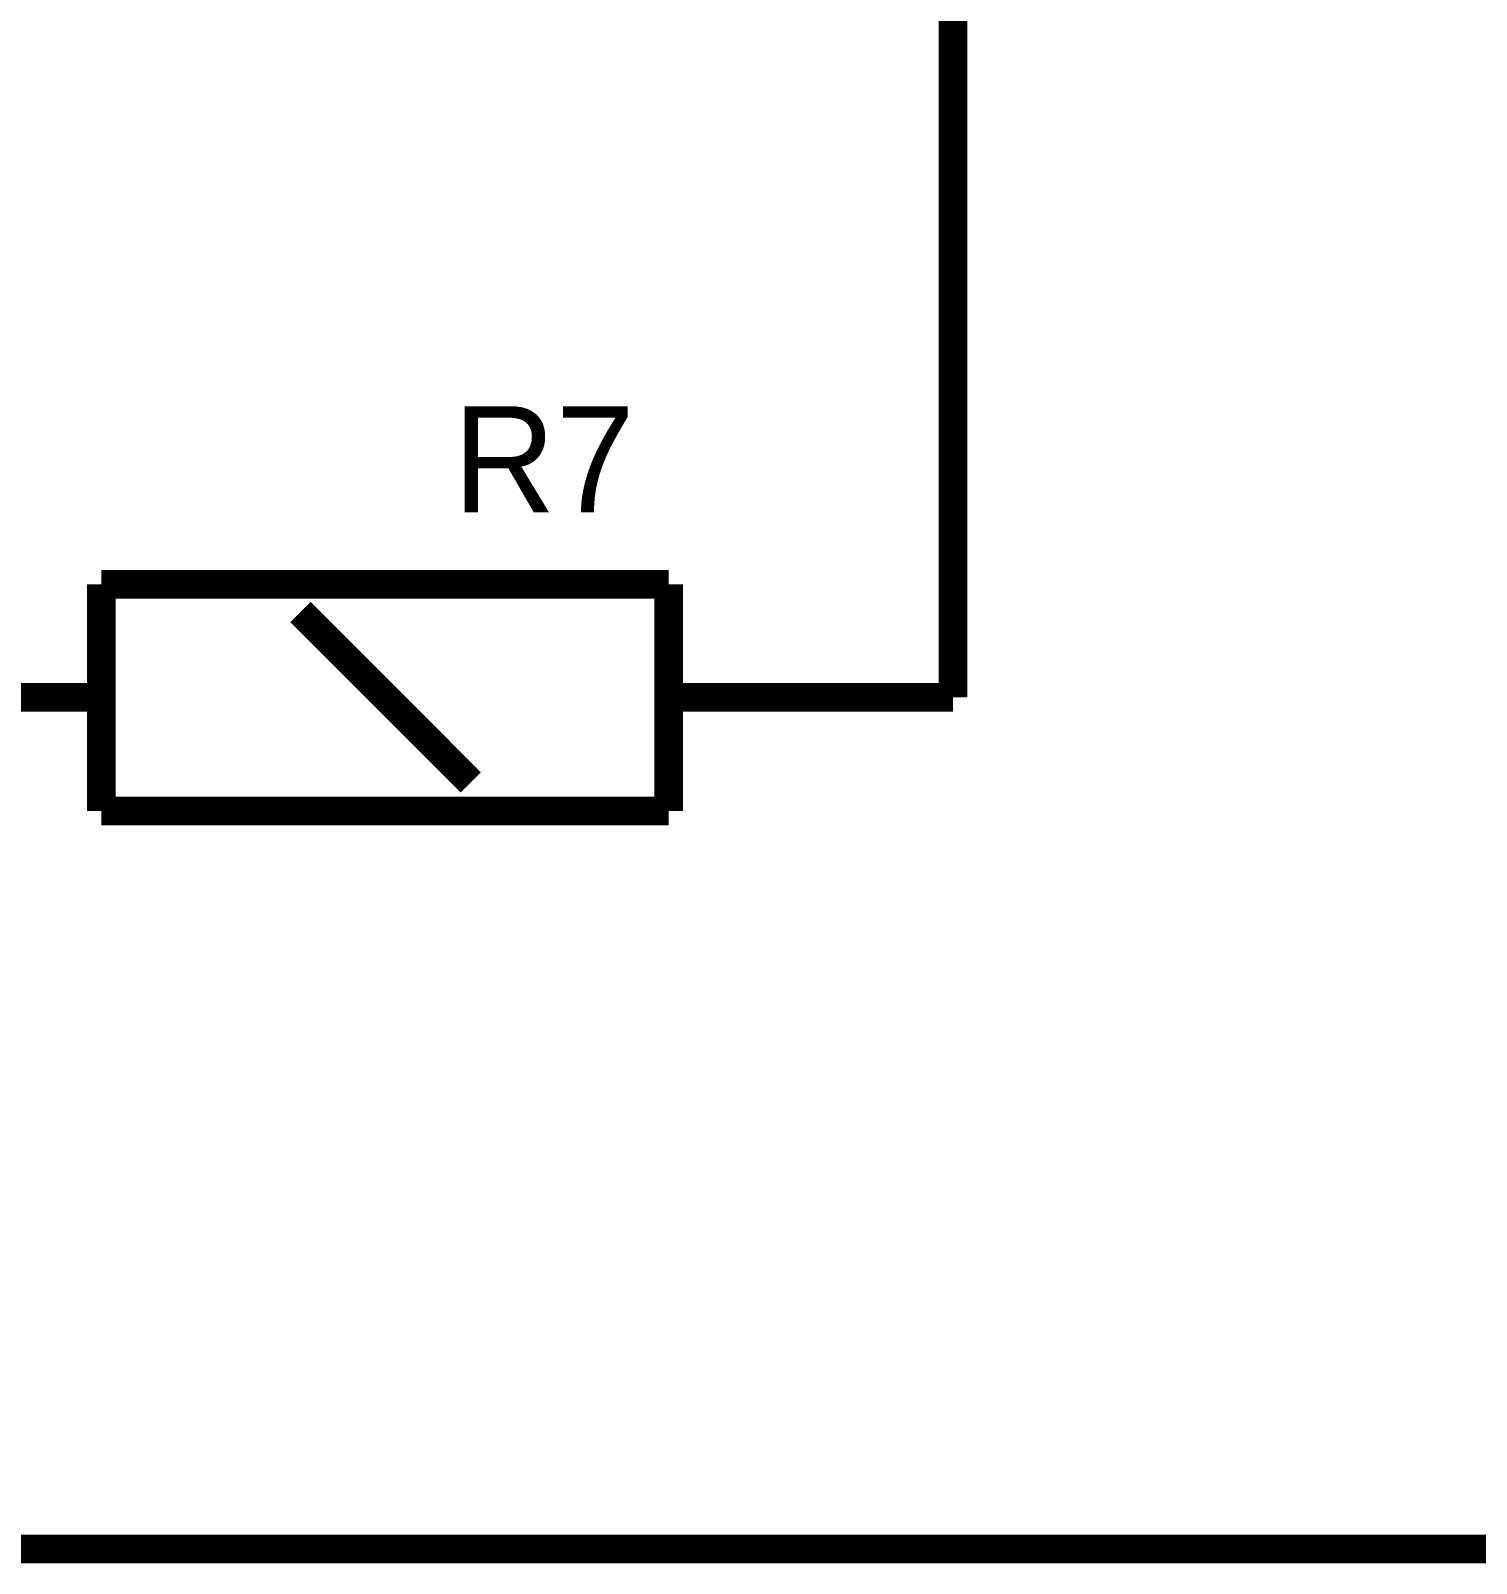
# Model space of a CAD drawing. Header units: millimetres. Extents: x 2.64 to 11.44, y 2.16 to 8.68.
# Drawn here: x 6.509 to 7.103, y 3.851 to 4.482 of the extents above; entities that cross this region are included whole.
import ezdxf

# ---------------------------------------------------------------- set-up
doc = ezdxf.new("R2010")
doc.units = ezdxf.units.MM
doc.header["$MEASUREMENT"] = 0
doc.layers.add('Sheet', color=255, linetype='Continuous')

msp = doc.modelspace()

# ---------------------------------------------------------------- linework, layer by layer
at = {"layer": 'Sheet', "const_width": 0.0118}
for points in [[(6.888, 4.55833), (6.888, 4.20773)], [(6.77107, 4.25417), (6.53768, 4.25417)], [(6.53768, 4.25417), (6.53768, 4.16083)], [(6.77107, 4.16083), (6.77107, 4.25417)], [(6.61957, 4.24279), (6.68964, 4.17267)], [(6.53768, 4.20773), (6.42076, 4.20773)], [(6.77107, 4.20773), (6.888, 4.20773)], [(6.53768, 4.16083), (6.77107, 4.16083)], [(5.42805, 3.85712), (5.48674, 3.85712), (7.18008, 3.85712)]]:
    msp.add_lwpolyline(points, dxfattribs=at)

# ---------------------------------------------------------------- texts
at = {"layer": 'Sheet'}
msp.add_text('R7', height=0.043712, dxfattribs=at).set_placement((6.68236, 4.28377))

doc.saveas('drawing.dxf')
